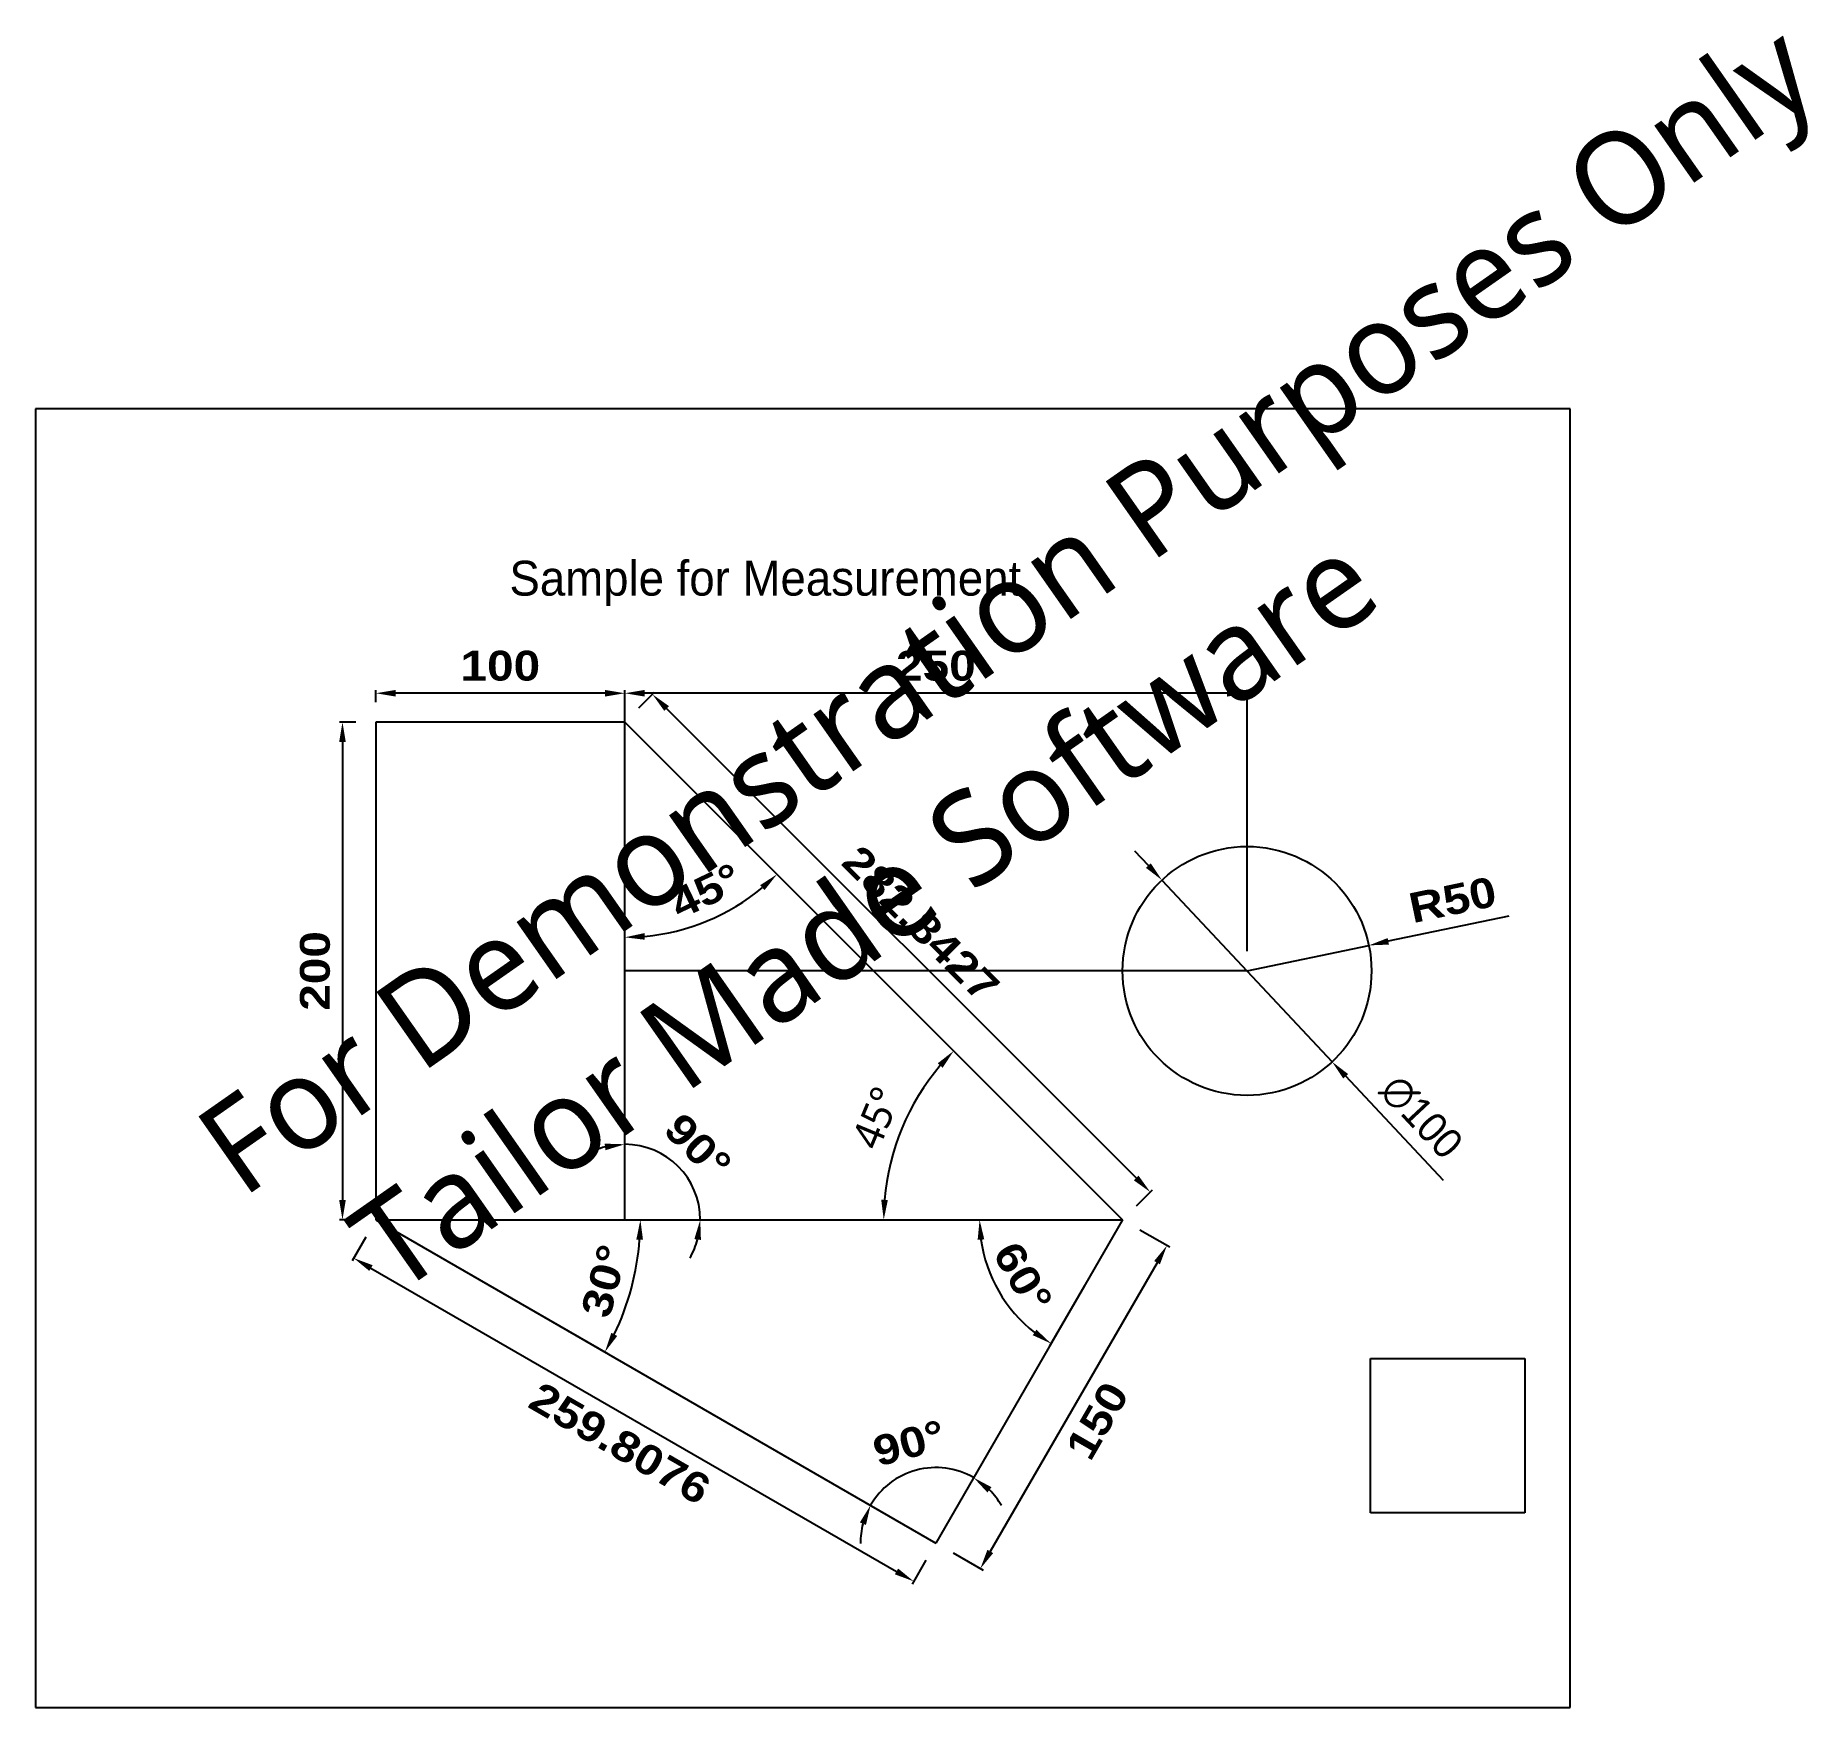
# Model space of a CAD drawing. Header units: millimetres. Extents: x -137 to 576, y -196 to 476.
import ezdxf

# ---------------------------------------------------------------- set-up
doc = ezdxf.new("R2010")
doc.units = ezdxf.units.MM
doc.layers.add('cvjs_QRcodeLayer', color=7, linetype='Continuous')
doc.styles.add('REDBEANSOFT', font='malgun.ttf')
doc.styles.get("Standard").update_dxf_attribs({"font": 'ariblk.ttf'})
doc.dimstyles.new('ISO-25', dxfattribs={"dimtxt": 2.5, "dimasz": 2.5, "dimexe": 1.25, "dimexo": 0.625, "dimtad": 1, "dimtxsty": 'Standard', "dimcen": 2.5, "dimadec": 0, "dimazin": 0, "dimtfac": 1, "dimtmove": 0, "dimatfit": 3, "dimfxl": 1, "dimarcsym": 0})
picture_1 = doc.add_image_def('image1.png', size_in_pixel=(200, 200))

# ---------------------------------------------------------------- blocks, each defined once
blk = doc.blocks.new('*D1')
at = {"color": 0, "lineweight": -2, "transparency": 16777216}
for p, q in [((0, 208), (0, 212.83)), ((92, 211.58), (8, 211.58)), ((100, 208), (100, 212.83))]:
    blk.add_line(p, q, dxfattribs=at)
at = {"color": 0, "transparency": 16777216}
for points in [[(8, 212.92), (8, 210.25), (0, 211.58)], [(92, 212.92), (92, 210.25), (100, 211.58)]]:
    blk.add_solid(points, dxfattribs=at)
at = {"layer": 'Defpoints', "color": 0, "transparency": 16777216}
for p in [(0, 211.58), (0, 200), (100, 200)]:
    blk.add_point(p, dxfattribs=at)
at = {"color": 0, "transparency": 16777216, "insert": (50, 222.58), "char_height": 12, "attachment_point": 5}
blk.add_mtext('100', dxfattribs=at)
blk = doc.blocks.new('*D2')
at = {"color": 0, "lineweight": -2, "transparency": 16777216}
for p, q in [((-8, 200), (-14.67, 200)), ((-13.42, 192), (-13.42, 8)), ((-8, 0), (-14.67, 0))]:
    blk.add_line(p, q, dxfattribs=at)
at = {"color": 0, "transparency": 16777216}
for points in [[(-14.75, 192), (-12.09, 192), (-13.42, 200)], [(-14.75, 8), (-12.09, 8), (-13.42, 0)]]:
    blk.add_solid(points, dxfattribs=at)
at = {"layer": 'Defpoints', "color": 0, "transparency": 16777216}
for p in [(0, 200), (0, 0), (-13.42, 0)]:
    blk.add_point(p, dxfattribs=at)
at = {"color": 0, "transparency": 16777216, "insert": (-24.42, 100), "char_height": 12, "attachment_point": 5, "rotation": 90}
blk.add_mtext('200', dxfattribs=at)
blk = doc.blocks.new('*D3')
at = {"color": 0, "lineweight": -2, "transparency": 16777216}
for p, q in [((100, 108), (100, 212.83)), ((342, 211.58), (108, 211.58)), ((350, 108), (350, 212.83))]:
    blk.add_line(p, q, dxfattribs=at)
at = {"color": 0, "transparency": 16777216}
for points in [[(108, 212.92), (108, 210.25), (100, 211.58)], [(342, 212.92), (342, 210.25), (350, 211.58)]]:
    blk.add_solid(points, dxfattribs=at)
at = {"layer": 'Defpoints', "color": 0, "transparency": 16777216}
for p in [(100, 211.58), (100, 100), (350, 100)]:
    blk.add_point(p, dxfattribs=at)
at = {"color": 0, "transparency": 16777216, "insert": (225, 222.58), "char_height": 12, "attachment_point": 5}
blk.add_mtext('250', dxfattribs=at)
blk = doc.blocks.new('*D4')
at = {"color": 0, "lineweight": -2, "transparency": 16777216}
for p, q in [((105.66, 205.66), (112.01, 212.01)), ((116.79, 205.47), (305.47, 16.79)), ((305.66, 5.66), (312.01, 12.01))]:
    blk.add_line(p, q, dxfattribs=at)
at = {"color": 0, "transparency": 16777216}
for points in [[(117.73, 206.42), (115.84, 204.53), (111.13, 211.13)], [(306.42, 17.73), (304.53, 15.84), (311.13, 11.13)]]:
    blk.add_solid(points, dxfattribs=at)
at = {"layer": 'Defpoints', "color": 0, "transparency": 16777216}
for p in [(100, 200), (311.13, 11.13), (300, 0)]:
    blk.add_point(p, dxfattribs=at)
at = {"color": 0, "transparency": 16777216, "insert": (218.91, 118.91), "char_height": 12, "attachment_point": 5, "rotation": 315}
blk.add_mtext('282.8427', dxfattribs=at)
blk = doc.blocks.new('*D5')
at = {"color": 0, "lineweight": -2, "transparency": 16777216}
for p, q in [((455.14, 122.04), (406.77, 111.9)), ((350, 100), (398.94, 110.26))]:
    blk.add_line(p, q, dxfattribs=at)
at = {"color": 0, "transparency": 16777216}
blk.add_solid([(406.49, 113.2), (407.04, 110.59), (398.94, 110.26)], dxfattribs=at)
at = {"layer": 'Defpoints', "color": 0, "transparency": 16777216}
for p in [(398.94, 110.26), (350, 100)]:
    blk.add_point(p, dxfattribs=at)
at = {"color": 0, "transparency": 16777216, "insert": (432.61, 128.55), "char_height": 12, "attachment_point": 5, "rotation": 11.83651}
blk.add_mtext('R50', dxfattribs=at)
blk = doc.blocks.new('*D6')
at = {"color": 0, "lineweight": -2, "transparency": 16777216}
for p, q in [((310.36, 142.34), (304.89, 148.18)), ((315.83, 136.5), (384.17, 63.5)), ((428.89, 15.74), (389.64, 57.66))]:
    blk.add_line(p, q, dxfattribs=at)
at = {"color": 0, "transparency": 16777216}
for points in [[(311.33, 143.25), (309.39, 141.43), (315.83, 136.5)], [(390.61, 58.57), (388.67, 56.75), (384.17, 63.5)]]:
    blk.add_solid(points, dxfattribs=at)
at = {"layer": 'Defpoints', "color": 0, "transparency": 16777216}
for p in [(315.83, 136.5), (384.17, 63.5)]:
    blk.add_point(p, dxfattribs=at)
at = {"color": 0, "transparency": 16777216, "insert": (420.03, 41.3), "char_height": 12, "attachment_point": 5, "rotation": 313.11385}
blk.add_mtext('{\\fPMingLiU|b0|i0|c136|p0;∅100}', dxfattribs=at)
blk = doc.blocks.new('*D7')
at = {"color": 0, "lineweight": -2, "transparency": 16777216}
blk.add_arc((300, 0), 95.96, 139.77782, 175.22218, dxfattribs=at)
at = {"color": 0, "transparency": 16777216}
for points in [[(225.75, 62.87), (227.71, 61.07), (232.14, 67.86)], [(205.7, 7.94), (203.04, 8.05), (204.04, 0)]]:
    blk.add_solid(points, dxfattribs=at)
at = {"layer": 'Defpoints', "color": 0, "transparency": 16777216}
for p in [(100, 200), (216.89, 47.98), (100, 0), (300, 0), (300, 0)]:
    blk.add_point(p, dxfattribs=at)
at = {"color": 0, "transparency": 16777216, "insert": (201.08, 40.97), "char_height": 12, "attachment_point": 5, "rotation": 67.5, "style": 'REDBEANSOFT'}
blk.add_mtext('\\A1;{\\fAIGDT|b0|i0;}45%%D', dxfattribs=at)
blk = doc.blocks.new('*D8')
at = {"color": 0, "lineweight": -2, "transparency": 16777216}
blk.add_arc((100, 200), 86.5, 275.30074, 309.69926, dxfattribs=at)
at = {"color": 0, "transparency": 16777216}
for points in [[(154.36, 134.43), (156.15, 132.46), (161.17, 138.83)], [(108.05, 112.54), (107.93, 115.2), (100, 113.5)]]:
    blk.add_solid(points, dxfattribs=at)
at = {"layer": 'Defpoints', "color": 0, "transparency": 16777216}
for p in [(100, 200), (100, 200), (122.39, 116.44), (100, 0), (300, 0)]:
    blk.add_point(p, dxfattribs=at)
at = {"color": 0, "transparency": 16777216, "insert": (132.55, 132.1), "char_height": 12, "attachment_point": 5, "rotation": 25.61553}
blk.add_mtext('\\A1;{\\fAIGDT|b0|i0;}45%%D', dxfattribs=at)
blk = doc.blocks.new('*D9')
at = {"color": 0, "lineweight": -2, "transparency": 16777216}
for start, end in [(105.15527, 120.31055), (0, 90), (329.68945, 344.84473)]:
    blk.add_arc((100, 0), 30.33, start, end, dxfattribs=at)
at = {"color": 0, "transparency": 16777216}
for points in [[(91.89, 30.6), (92.25, 27.96), (100, 30.33)], [(127.96, -7.75), (130.6, -8.11), (130.33, 0)]]:
    blk.add_solid(points, dxfattribs=at)
at = {"layer": 'Defpoints', "color": 0, "transparency": 16777216}
for p in [(100, 200), (126.27, 15.17), (100, 0), (100, 0), (300, 0)]:
    blk.add_point(p, dxfattribs=at)
at = {"color": 0, "transparency": 16777216, "insert": (129.37, 29.37), "char_height": 12, "attachment_point": 5, "rotation": 315}
blk.add_mtext('\\A1;{\\fAIGDT|b0|i0;}90%%D', dxfattribs=at)
blk = doc.blocks.new('*D10')
at = {"color": 0, "lineweight": -2, "transparency": 16777216}
blk.add_line((284.69, -26.52), (270.65, -50.83), dxfattribs=at)
blk.add_arc((300, 0), 57.45, 187.98519, 232.01481, dxfattribs=at)
at = {"color": 0, "transparency": 16777216}
for points in [[(241.78, -8.07), (244.44, -7.89), (242.55, 0)], [(265.39, -44.17), (263.9, -46.38), (271.28, -49.75)]]:
    blk.add_solid(points, dxfattribs=at)
at = {"layer": 'Defpoints', "color": 0, "transparency": 16777216}
for p in [(100, 0), (300, 0), (300, 0), (246.02, -19.65), (285, -25.98)]:
    blk.add_point(p, dxfattribs=at)
at = {"color": 0, "transparency": 16777216, "insert": (259.95, -23.12), "char_height": 12, "attachment_point": 5, "rotation": 300}
blk.add_mtext('\\A1;{\\fAIGDT|b0|i0;}60%%D', dxfattribs=at)
blk = doc.blocks.new('*D11')
at = {"color": 0, "lineweight": -2, "transparency": 16777216}
for p, q in [((100.62, 0), (107.53, 0)), ((26.52, -15.31), (93.13, -53.77))]:
    blk.add_line(p, q, dxfattribs=at)
blk.add_arc((0, 0), 106.28, 334.31366, 355.68634, dxfattribs=at)
at = {"color": 0, "transparency": 16777216}
for points in [[(104.65, -7.94), (107.32, -8.04), (106.28, 0)], [(96.96, -46.69), (94.6, -45.45), (92.04, -53.14)]]:
    blk.add_solid(points, dxfattribs=at)
at = {"layer": 'Defpoints', "color": 0, "transparency": 16777216}
for p in [(0, 0), (0, 0), (100, 0), (25.98, -15), (99.87, -36.35)]:
    blk.add_point(p, dxfattribs=at)
at = {"color": 0, "transparency": 16777216, "insert": (91.84, -24.61), "char_height": 12, "attachment_point": 5, "rotation": 75}
blk.add_mtext('\\A1;{\\fAIGDT|b0|i0;}30%%D', dxfattribs=at)
blk = doc.blocks.new('*D12')
at = {"color": 0, "lineweight": -2, "transparency": 16777216}
for start, end in [(60, 150), (29.68748, 44.84374), (165.15626, 180.31252)]:
    blk.add_arc((225, -129.9), 30.33, start, end, dxfattribs=at)
at = {"color": 0, "transparency": 16777216}
for points in [[(245.69, -109.57), (247.32, -107.46), (240.17, -103.64)], [(194.45, -121.62), (196.91, -122.64), (198.73, -114.74)]]:
    blk.add_solid(points, dxfattribs=at)
at = {"layer": 'Defpoints', "color": 0, "transparency": 16777216}
for p in [(0, 0), (300, 0), (225, -99.57), (225, -129.9), (225, -129.9)]:
    blk.add_point(p, dxfattribs=at)
at = {"color": 0, "transparency": 16777216, "insert": (214.25, -89.78), "char_height": 12, "attachment_point": 5, "rotation": 15}
blk.add_mtext('\\A1;{\\fAIGDT|b0|i0;}90%%D', dxfattribs=at)
blk = doc.blocks.new('*D13')
at = {"color": 0, "lineweight": -2, "transparency": 16777216}
for p, q in [((306.93, -4), (318.94, -10.93)), ((313.86, -17.24), (246.86, -133.29)), ((231.93, -133.9), (243.94, -140.84))]:
    blk.add_line(p, q, dxfattribs=at)
at = {"color": 0, "transparency": 16777216}
for points in [[(312.7, -16.57), (315.01, -17.9), (317.86, -10.31)], [(245.7, -132.62), (248.01, -133.95), (242.86, -140.21)]]:
    blk.add_solid(points, dxfattribs=at)
at = {"layer": 'Defpoints', "color": 0, "transparency": 16777216}
for p in [(300, 0), (225, -129.9), (242.86, -140.21)]:
    blk.add_point(p, dxfattribs=at)
at = {"color": 0, "transparency": 16777216, "insert": (289.88, -80.76), "char_height": 12, "attachment_point": 5, "rotation": 60}
blk.add_mtext('150', dxfattribs=at)
blk = doc.blocks.new('*D14')
at = {"color": 0, "lineweight": -2, "transparency": 16777216}
for p, q in [((-4, -6.93), (-9.52, -16.49)), ((-1.97, -19.41), (209.18, -141.31)), ((221, -136.83), (215.48, -146.39))]:
    blk.add_line(p, q, dxfattribs=at)
at = {"color": 0, "transparency": 16777216}
for points in [[(-1.3, -18.25), (-2.63, -20.56), (-8.9, -15.41)], [(209.84, -140.16), (208.51, -142.47), (216.1, -145.31)]]:
    blk.add_solid(points, dxfattribs=at)
at = {"layer": 'Defpoints', "color": 0, "transparency": 16777216}
for p in [(0, 0), (225, -129.9), (216.1, -145.31)]:
    blk.add_point(p, dxfattribs=at)
at = {"color": 0, "transparency": 16777216, "insert": (98.1, -89.89), "char_height": 12, "attachment_point": 5, "rotation": 330}
blk.add_mtext('259.8076', dxfattribs=at)

msp = doc.modelspace()

# ---------------------------------------------------------------- linework, layer by layer
for p, q in [((-136.7679, 325.8307), (-136.7679, -196.01467)), ((479.82466, 325.8307), (-136.7679, 325.8307)), ((479.82466, -196.01467), (479.82466, 325.8307)), ((100, 200), (0, 200)), ((0, 200), (0, 0)), ((100, 0), (100, 200)), ((100, 200), (300, 0)), ((350, 100), (100, 100)), ((0, 0), (100, 0)), ((0, 0), (225, -129.90381)), ((100, 0), (300, 0)), ((300, 0), (225, -129.90381)), ((-136.7679, -196.01467), (479.82466, -196.01467))]:
    msp.add_line(p, q)
msp.add_circle((350, 100), 50)

# ---------------------------------------------------------------- texts
at = {"color": 1, "char_height": 37.2746694, "attachment_point": 1, "rotation": 34.99941339, "style": 'REDBEANSOFT'}
for s, insert in [('For Demonstration Purposes Only', (-75.10865, 38.81575)), ('Tailor Made Software', (-13.44939, -0.32265))]:
    msp.add_mtext(s, dxfattribs=dict(at, insert=insert))
at = {"insert": (53.65823, 264.82182), "char_height": 14, "attachment_point": 1}
msp.add_mtext_dynamic_manual_height_columns('{\\fGulim|b0|i0|c129|p50;Sample for Measurement}', width=232.4925473, gutter_width=12.5, heights=[0], dxfattribs=at)

# ---------------------------------------------------------------- dimensions: what is measured, and where the dimension line sits
at = {"color": 5}
for base, p1, p2, picture, middle in [((0, 211.5822), (100, 200), (0, 200), '*D1', (50, 222.5822)), ((100, 211.5822), (350, 100), (100, 100), '*D3', (225, 222.5822))]:
    dim = msp.add_linear_dim(base=base, p1=p1, p2=p2, dimstyle='ISO-25', override={"dimtxt": 12, "dimasz": 8, "dimexo": 8, "dimgap": 5}, dxfattribs=at)
    dim.commit()
    dim.dimension.update_dxf_attribs({"geometry": picture, "text_midpoint": middle})
for p1, p2, distance, override, picture, middle in [((100, 200), (300, 0), 15.74143, {"dimtxt": 12, "dimasz": 8, "dimexo": 8, "dimgap": 5, "dimdec": 4, "dimdsep": 46}, '*D4', (218.90905, 118.90905)), ((0, 0), (225, -129.90381), -17.79159, {"dimtxt": 12, "dimasz": 8, "dimexo": 8, "dimgap": 5, "dimtad": 2, "dimdec": 4, "dimdsep": 46}, '*D14', (98.1042, -89.88616)), ((300, 0), (225, -129.90381), 20.61891, {"dimtxt": 12, "dimasz": 8, "dimexe": 1.25, "dimexo": 8, "dimgap": 5, "dimtad": 2}, '*D13', (289.88278, -80.76136))]:
    dim = msp.add_aligned_dim(p1=p1, p2=p2, distance=distance, dimstyle='ISO-25', override=override, dxfattribs=at)
    dim.commit()
    dim.dimension.update_dxf_attribs({"geometry": picture, "text_midpoint": middle})
dim = msp.add_linear_dim(base=(-13.42075, 0), p1=(0, 200), p2=(0, 0), angle=90, dimstyle='ISO-25', override={"dimtxt": 12, "dimasz": 8, "dimexo": 8, "dimgap": 5}, dxfattribs=at)
dim.commit()
dim.dimension.update_dxf_attribs({"geometry": '*D2', "text_midpoint": (-24.42075, 100)})
for base, line1, line2, text, override, picture, middle in [((126.26917, 15.16651), ((100, 0), (300, 0)), ((100, 0), (100, 200)), '\\A1;{\\fAIGDT|b0|i0;}90%%D', {"dimtxt": 12, "dimasz": 8, "dimgap": 5}, '*D9', (129.37156, 29.37156)), ((216.89261, 47.98207), ((100, 200), (300, 0)), ((100, 0), (300, 0)), '\\A1;{\\fAIGDT|b0|i0;}45%%D', {"dimtxt": 12, "dimasz": 8, "dimgap": 5, "dimtxsty": 'REDBEANSOFT'}, '*D7', (201.08387, 40.9724)), ((99.87463, -36.35139), ((0, 0), (100, 0)), ((0, 0), (25.98076, -15)), '\\A1;{\\fAIGDT|b0|i0;}30%%D', {"dimtxt": 12, "dimasz": 8, "dimgap": 5}, '*D11', (91.83996, -24.60844)), ((225, -99.57275), ((300, 0), (225, -129.90381)), ((0, 0), (225, -129.90381)), '\\A1;{\\fAIGDT|b0|i0;}90%%D', {"dimtxt": 12, "dimasz": 8, "dimgap": 5}, '*D12', (214.24977, -89.78341)), ((246.01602, -19.64856), ((300, 0), (285, -25.98076)), ((100, 0), (300, 0)), '\\A1;{\\fAIGDT|b0|i0;}60%%D', {"dimtxt": 12, "dimasz": 8, "dimgap": 5}, '*D10', (259.9516, -23.12196))]:
    dim = msp.add_angular_dim_2l(base=base, line1=line1, line2=line2, text=text, dimstyle='ISO-25', override=override, dxfattribs=at)
    dim.commit()
    dim.dimension.update_dxf_attribs({"geometry": picture, "text_midpoint": middle})
dim = msp.add_angular_dim_2l(base=(122.3886, 116.44461), line1=((100, 200), (300, 0)), line2=((100, 0), (100, 200)), text='\\A1;{\\fAIGDT|b0|i0;}45%%D', dimstyle='ISO-25', override={"dimtxt": 12, "dimasz": 8, "dimgap": 5}, dxfattribs=at)
dim.commit()
dim.dimension.update_dxf_attribs({"geometry": '*D8', "text_midpoint": (137.39782, 121.99901), "dimtype": 162})
dim = msp.add_diameter_dim_2p(p1=(315.82748, 136.49985), p2=(384.17252, 63.50015), text='{\\fPMingLiU|b0|i0|c136|p0;<>}', dimstyle='ISO-25', override={"dimtxt": 12, "dimasz": 8, "dimgap": 5}, dxfattribs=at)
dim.commit()
dim.dimension.update_dxf_attribs({"geometry": '*D6', "text_midpoint": (420.02867, 41.29679)})
dim = msp.add_radius_dim(center=(350, 100), mpoint=(398.93684, 110.25599), dimstyle='ISO-25', override={"dimtxt": 12, "dimasz": 8, "dimgap": 5}, dxfattribs=at)
dim.commit()
dim.dimension.update_dxf_attribs({"geometry": '*D5', "text_midpoint": (432.61415, 128.55292)})

# ---------------------------------------------------------------- pictures from other files: only their frames are drawn
at = {"layer": 'cvjs_QRcodeLayer'}
image = msp.add_image(picture_1, insert=(399.66763, -117.73786), size_in_units=(62, 62), dxfattribs=at)
image.dxf.flags = 7

doc.saveas('drawing.dxf')
